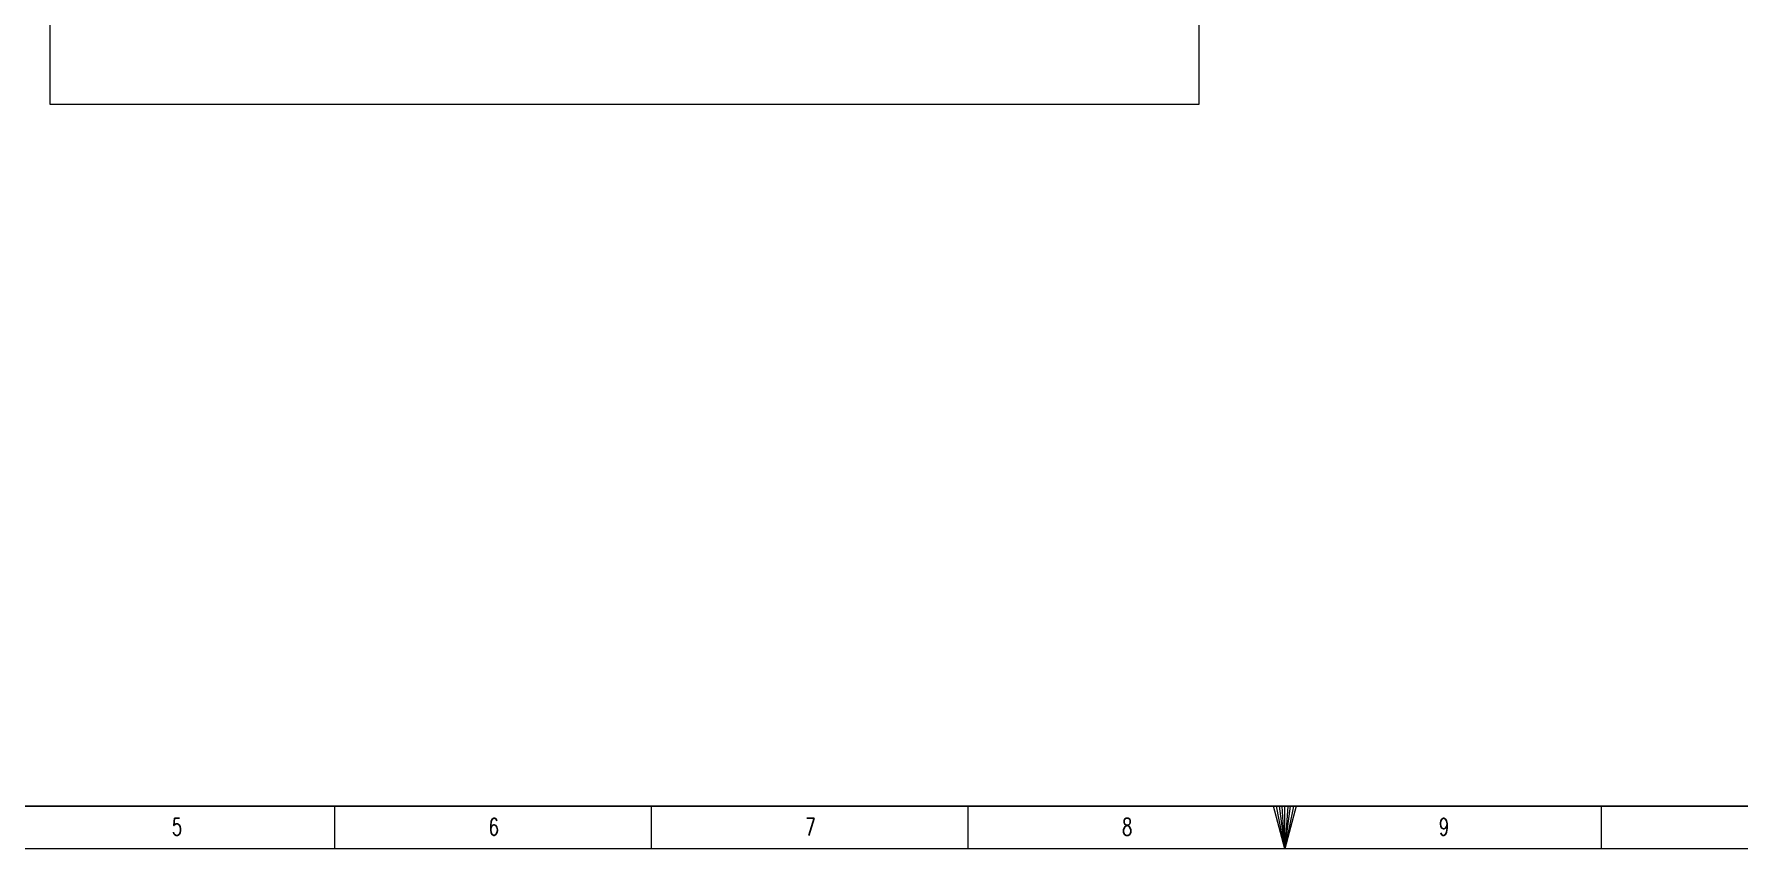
# Model space of a CAD drawing. Header units: inches. Extents: x -1128 to 651, y 96 to 845.
# Drawn here: x 433.6 to 531.4, y 638.9 to 685.7 of the extents above; entities that cross this region are included whole.
import ezdxf

# ---------------------------------------------------------------- set-up
doc = ezdxf.new("R2010")
doc.units = ezdxf.units.IN
doc.header["$MEASUREMENT"] = 0
doc.layers.add('Cables', color=7, linetype='Continuous', lineweight=0)
doc.layers.add('Layer 1', color=7, linetype='Continuous')
doc.styles.add('TEG BORDER', font='txt_qlt.shx', dxfattribs={"width": 0.7, "bigfont": 'hztxt.shx'})

# ---------------------------------------------------------------- blocks, each defined once
blk = doc.blocks.new('TEG BORDER A2')
at = {"linetype": 'Continuous'}
blk.add_line((5, 5), (489, 5), dxfattribs=at)
for p, q in [((185.63, 0), (185.63, 5)), ((222.75, 0), (222.75, 5)), ((259.88, 0), (259.88, 5)), ((297, 0), (297, 5)), ((334.12, 0), (334.12, 5))]:
    blk.add_line(p, q)
at = {"color": 5, "lineweight": 15}
blk.add_lwpolyline([(0, 420), (594, 420), (594, 0), (0, 0)], close=True, dxfattribs=at)
blk.add_lwpolyline([(5, 415), (589, 415), (589, 5), (5, 5)], close=True)
blk.add_lwpolyline([(297, 0), (295.66, 5), (298.34, 5), (297, 0), (296, 5), (296.33, 5), (297, 0), (296.67, 5), (297.33, 5), (297, 0), (297.67, 5), (298, 5), (297, 0)])
at = {"char_height": 2, "width": 2, "attachment_point": 7, "style": 'TEG BORDER'}
for s, insert in [('5', (166.55, 1.59)), ('6', (203.67, 1.59)), ('7', (240.8, 1.59)), ('8', (277.92, 1.59)), ('9', (315.05, 1.59))]:
    blk.add_mtext(s, dxfattribs=dict(at, insert=insert))

msp = doc.modelspace()

# ---------------------------------------------------------------- linework, layer by layer
at = {"layer": 'Layer 1', "color": 0, "lineweight": 5}
msp.add_lwpolyline([(434.504, 778.763), (500.436, 778.763), (500.436, 681.601), (434.504, 681.601), (434.504, 778.763)], dxfattribs=at)

# ---------------------------------------------------------------- block references
at = {"layer": 'Cables', "color": 0, "xscale": 0.4897326461023622, "yscale": 0.4897326461023622, "zscale": 0.4897326461023622}
msp.add_blockref('TEG BORDER A2', (359.925, 638.86), dxfattribs=at)

doc.saveas('drawing.dxf')
